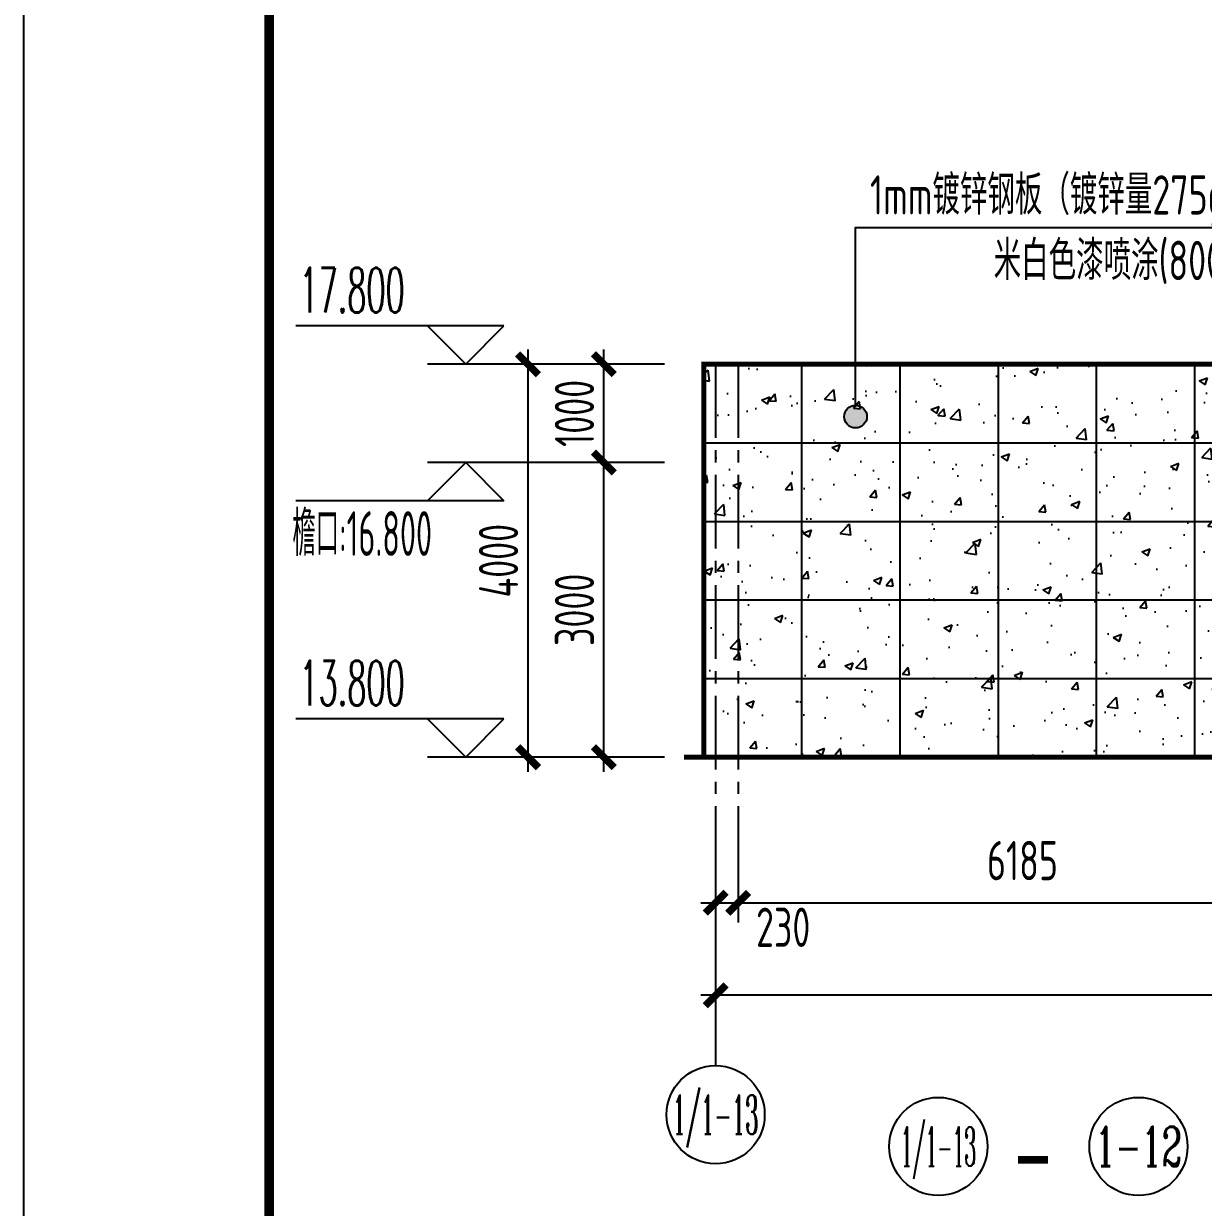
# Model space of a CAD drawing. Extents: x 670693 to 730093, y 227832 to 493926.
# Drawn here: x 670693 to 682709, y 291843 to 303893 of the extents above; entities that cross this region are included whole.
import ezdxf
from ezdxf.enums import TextEntityAlignment as Align

# ---------------------------------------------------------------- set-up
doc = ezdxf.new("R2010")
doc.units = 0
doc.header["$LTSCALE"] = 1000
doc.linetypes.add('30', pattern=[0])
doc.linetypes.add('CENTER2', pattern=[1.125, 0.75, -0.125, 0.125, -0.125])
doc.layers.get('0').update_dxf_attribs({"linetype": 'CONTINUOUS'})
doc.layers.get('Defpoints').update_dxf_attribs({"linetype": 'CONTINUOUS'})
for name, color, linetype in [('0-标高', 7, 'CONTINUOUS'), ('0-石材', 11, 'CONTINUOUS'), ('AXIS', 253, '30'), ('AXIS_NUM', 7, 'CONTINUOUS'), ('DIM', 3, 'CONTINUOUS'), ('HATCH', 254, 'CONTINUOUS'), ('PUB_TEXT', 7, 'CONTINUOUS'), ('PUB_TITLE', 4, 'CONTINUOUS'), ('SURFACE', 6, 'CONTINUOUS'), ('梁原位标注竖向', 7, 'CONTINUOUS')]:
    doc.layers.add(name, color=color, linetype=linetype)
doc.styles.add('TESSDREN', font='tssdeng.shx', dxfattribs={"width": 0.8, "bigfont": 'tssdchn.shx'})
doc.styles.add('TSSD_Axis', font='Complex.shx', dxfattribs={"width": 0.7, "bigfont": 'hztxt.shx'})
doc.styles.add('TSSD_Dimension', font='Tssdeng.shx', dxfattribs={"width": 0.7, "bigfont": 'hztxt.shx'})
doc.styles.add('标注文字2', font='romans.shx', dxfattribs={"width": 0.5, "bigfont": '@@@chinese.shx'})
doc.styles.add('黑体', font='simhei.ttf')
doc.dimstyles.new('TSSD_100_100$0', dxfattribs={"dimtxt": 300, "dimasz": 100, "dimexe": 100, "dimexo": 300, "dimgap": 100, "dimtad": 1, "dimdec": 0, "dimzin": 0, "dimdsep": 46, "dimtxsty": 'TSSD_Dimension', "dimblk": 'ARCHTICK', "dimcen": 0, "dimdle": 100, "dimclrd": 3, "dimclre": 3, "dimclrt": 7, "dimazin": 0, "dimtfac": 1, "dimtdec": 0, "dimtix": 1, "dimtmove": 2, "dimatfit": 3, "dimldrblk": 'ARCHTICK', "dimfxl": 1, "dimtolj": 1, "dimtzin": 0, "dimarcsym": 0})

# ---------------------------------------------------------------- blocks, each defined once
blk = doc.blocks.new('_ArchTick')
at = {"color": 0, "linetype": 'ByBlock', "const_width": 0.5}
blk.add_lwpolyline([(-0.707, -0.707), (0.707, 0.707)], dxfattribs=at)
blk = doc.blocks.new('*D23')
at = {"layer": 'Defpoints', "color": 0, "transparency": 16777216}
for p in [(677741, 296045), (690341, 296045), (677741, 294002)]:
    blk.add_point(p, dxfattribs=at)
at = {"layer": 'DIM', "color": 3, "lineweight": -2, "transparency": 16777216}
for p, q in [((677741, 295645), (677741, 293802)), ((690341, 295645), (690341, 293802)), ((690491, 294002), (677591, 294002))]:
    blk.add_line(p, q, dxfattribs=at)
at = {"layer": 'DIM', "color": 3, "lineweight": -2, "transparency": 16777216, "xscale": 150, "yscale": 150, "zscale": 150, "rotation": 180}
blk.add_blockref('_ArchTick', (677741, 294002), dxfattribs=at)
at = {"layer": 'DIM', "color": 3, "lineweight": -2, "transparency": 16777216, "xscale": 150, "yscale": 150, "zscale": 150}
blk.add_blockref('_ArchTick', (690341, 294002), dxfattribs=at)
at = {"layer": 'DIM', "color": 7, "transparency": 16777216, "insert": (684041, 294302), "char_height": 400, "attachment_point": 5, "style": 'TSSD_Dimension'}
blk.add_mtext('\\A1;12600', dxfattribs=at)
blk = doc.blocks.new('ts_axno')
at = {"color": 0, "linetype": 'ByBlock', "lineweight": -2}
blk.add_circle((0, 0), 0.5, dxfattribs=at)
at = {"color": 0, "linetype": 'ByBlock', "lineweight": -2, "style": 'TSSD_Axis', "width": 0.7}
blk.add_attdef('A', text='', height=0.6, dxfattribs=at).set_placement((0, 0), align=Align.MIDDLE_CENTER)
blk = doc.blocks.new('*D24')
at = {"layer": 'Defpoints', "color": 0, "transparency": 16777216}
for p in [(677741, 296017), (677971, 296017), (677971, 294944)]:
    blk.add_point(p, dxfattribs=at)
at = {"layer": 'DIM', "color": 3, "lineweight": -2, "transparency": 16777216}
for p, q in [((677741, 295617), (677741, 294744)), ((677971, 295617), (677971, 294744)), ((677591, 294944), (678121, 294944))]:
    blk.add_line(p, q, dxfattribs=at)
at = {"layer": 'DIM', "color": 3, "lineweight": -2, "transparency": 16777216, "xscale": 150, "yscale": 150, "zscale": 150, "rotation": 180}
blk.add_blockref('_ArchTick', (677741, 294944), dxfattribs=at)
at = {"layer": 'DIM', "color": 3, "lineweight": -2, "transparency": 16777216, "xscale": 150, "yscale": 150, "zscale": 150}
blk.add_blockref('_ArchTick', (677971, 294944), dxfattribs=at)
at = {"layer": 'DIM', "color": 7, "transparency": 16777216, "insert": (678429, 294694), "char_height": 400, "attachment_point": 5, "style": 'TSSD_Dimension'}
blk.add_mtext('\\A1;230', dxfattribs=at)
blk = doc.blocks.new('*D26')
at = {"layer": 'Defpoints', "color": 0, "transparency": 16777216}
for p in [(677971, 296017), (684156, 296017), (684156, 294944)]:
    blk.add_point(p, dxfattribs=at)
at = {"layer": 'DIM', "color": 3, "lineweight": -2, "transparency": 16777216}
for p, q in [((677971, 295617), (677971, 294744)), ((684156, 295617), (684156, 294744)), ((677821, 294944), (684306, 294944))]:
    blk.add_line(p, q, dxfattribs=at)
at = {"layer": 'DIM', "color": 3, "lineweight": -2, "transparency": 16777216, "xscale": 150, "yscale": 150, "zscale": 150, "rotation": 180}
blk.add_blockref('_ArchTick', (677971, 294944), dxfattribs=at)
at = {"layer": 'DIM', "color": 3, "lineweight": -2, "transparency": 16777216, "xscale": 150, "yscale": 150, "zscale": 150}
blk.add_blockref('_ArchTick', (684156, 294944), dxfattribs=at)
at = {"layer": 'DIM', "color": 7, "transparency": 16777216, "insert": (680867, 295373), "char_height": 400, "attachment_point": 5, "style": 'TSSD_Dimension'}
blk.add_mtext('\\A1;6185', dxfattribs=at)
blk = doc.blocks.new('*D27')
at = {"layer": 'Defpoints', "color": 0, "transparency": 16777216}
for p in [(676603, 299426), (677621, 299426), (677621, 296426)]:
    blk.add_point(p, dxfattribs=at)
at = {"layer": 'DIM', "color": 3, "lineweight": -2, "transparency": 16777216}
for p, q in [((676603, 296276), (676603, 299576)), ((677221, 299426), (676403, 299426)), ((677221, 296426), (676403, 296426))]:
    blk.add_line(p, q, dxfattribs=at)
at = {"layer": 'DIM', "color": 3, "lineweight": -2, "transparency": 16777216, "xscale": 150, "yscale": 150, "zscale": 150}
for p, rotation in [((676603, 299426), 90), ((676603, 296426), 270)]:
    blk.add_blockref('_ArchTick', p, dxfattribs=dict(at, rotation=rotation))
at = {"layer": 'DIM', "color": 7, "transparency": 16777216, "insert": (676303, 297926), "char_height": 400, "attachment_point": 5, "rotation": 90, "style": 'TSSD_Dimension'}
blk.add_mtext('\\A1;3000', dxfattribs=at)
blk = doc.blocks.new('*D28')
at = {"layer": 'Defpoints', "color": 0, "transparency": 16777216}
for p in [(676603, 300426), (677621, 300426), (677621, 299426)]:
    blk.add_point(p, dxfattribs=at)
at = {"layer": 'DIM', "color": 3, "lineweight": -2, "transparency": 16777216}
for p, q in [((676603, 299276), (676603, 300576)), ((677221, 300426), (676403, 300426)), ((677221, 299426), (676403, 299426))]:
    blk.add_line(p, q, dxfattribs=at)
at = {"layer": 'DIM', "color": 3, "lineweight": -2, "transparency": 16777216, "xscale": 150, "yscale": 150, "zscale": 150}
for p, rotation in [((676603, 300426), 90), ((676603, 299426), 270)]:
    blk.add_blockref('_ArchTick', p, dxfattribs=dict(at, rotation=rotation))
at = {"layer": 'DIM', "color": 7, "transparency": 16777216, "insert": (676303, 299926), "char_height": 400, "attachment_point": 5, "rotation": 90, "style": 'TSSD_Dimension'}
blk.add_mtext('\\A1;1000', dxfattribs=at)
blk = doc.blocks.new('*D29')
at = {"layer": 'Defpoints', "color": 0, "transparency": 16777216}
for p in [(675830, 300426), (677621, 300426), (677621, 296426)]:
    blk.add_point(p, dxfattribs=at)
at = {"layer": 'DIM', "color": 3, "lineweight": -2, "transparency": 16777216}
for p, q in [((675830, 296276), (675830, 300576)), ((677221, 300426), (675630, 300426)), ((677221, 296426), (675630, 296426))]:
    blk.add_line(p, q, dxfattribs=at)
at = {"layer": 'DIM', "color": 3, "lineweight": -2, "transparency": 16777216, "xscale": 150, "yscale": 150, "zscale": 150}
for p, rotation in [((675830, 300426), 90), ((675830, 296426), 270)]:
    blk.add_blockref('_ArchTick', p, dxfattribs=dict(at, rotation=rotation))
at = {"layer": 'DIM', "color": 7, "transparency": 16777216, "insert": (675530, 298426), "char_height": 400, "attachment_point": 5, "rotation": 90, "style": 'TSSD_Dimension'}
blk.add_mtext('\\A1;4000', dxfattribs=at)

msp = doc.modelspace()

# ---------------------------------------------------------------- hatches: boundary and pattern name
h = msp.add_hatch(color=4)
edge = h.paths.add_edge_path()
edge.add_arc((679166.5, 299892.8), 115.7, 0, 360)
at = {"layer": 'HATCH'}
h = msp.add_hatch(dxfattribs=at)
h.set_pattern_fill('CONCRETE', color=8, scale=120, style=0)
h.set_pattern_definition([(50, (-555160, -32512.56), (860.7122, -75.30256), [90, -990]), (355, (-555160, -32512.6), (-166.5016, 902.63056), [72, -792]), (100.4514, (-555088.3, -32518.8), (694.21126, 827.32745), [76.4882, -841.37053]), (46.1842, (-555160, -32272.6), (1280.6893, -198.6228), [135, -1485]), (96.6356, (-555053.3, -32289.1), (1121.5952, 1168.9414), [114.7323, -1262.0556]), (351.1842, (-555160, -32272.6), (1121.5943, 1168.9423), [108, -1188]), (21, (-555040, -32332.56), (716.28846, -483.14267), [90, -990]), (326, (-555040, -32332.6), (291.9784, 870.18005), [72, -792]), (71.4514, (-554980.3, -32372.8), (1008.26715, 387.0366), [76.4882, -841.37053]), (37.5, (-555160.03, -32512.56), (14.59183, 399.472625), [0, -782.4, 0, -804, 0, -795]), (7.5, (-555160.03, -32512.56), (315.68344, 473.29405), [0, -458.4, 0, -764.4, 0, -303]), (327.5, (-555427.63, -32512.56), (640.58692, -27.06585), [0, -300, 0, -936, 0, -1242]), (317.5, (-555547.63, -32512.56), (699.8234, 120.12598), [0, -390, 0, -621.6, 0, -882])])
h.paths.add_polyline_path([(677620.9, 300426.1), (690690.6, 300426.1), (690690.6, 296426.1), (677620.9, 296426.1)])

# ---------------------------------------------------------------- linework, layer by layer
at = {"color": 4}
msp.add_line((677620.9, 300426.1), (690690.6, 300426.1), dxfattribs=at)
msp.add_lwpolyline([(679166.5, 300008.6), (679166.5, 301816.5), (686775, 301816.5)], dxfattribs=at)
msp.add_circle((679166.5, 299892.8), 115.7, dxfattribs=at)
at = {"layer": '0-标高', "color": 133}
for p, q in [((675585, 300816.1), (673466.5, 300816.1)), ((675195, 300426.1), (674805, 300816.1)), ((675195, 300426.1), (675585, 300816.1)), ((676105, 300426.1), (674805, 300426.1)), ((676821, 299426.1), (674805, 299426.1)), ((675195, 299426.1), (674805, 299036.1)), ((675195, 299426.1), (675585, 299036.1)), ((675585, 299036.1), (673466.5, 299036.1)), ((675585, 296816.1), (673466.5, 296816.1)), ((675195, 296426.1), (674805, 296816.1)), ((675195, 296426.1), (675585, 296816.1)), ((676105, 296426.1), (674805, 296426.1))]:
    msp.add_line(p, q, dxfattribs=at)
at = {"layer": '0-石材'}
for p, q in [((678620.9, 296426.1), (678620.9, 300426.1)), ((679620.9, 296426.1), (679620.9, 300426.1)), ((680620.9, 296426.1), (680620.9, 300426.1)), ((681620.9, 296426.1), (681620.9, 300426.1)), ((682620.9, 296426.1), (682620.9, 300426.1)), ((677620.9, 299626.1), (690690.6, 299626.1)), ((677620.9, 298826.1), (690690.6, 298826.1)), ((677620.9, 298026.1), (690690.6, 298026.1)), ((677620.9, 297226.1), (690690.6, 297226.1))]:
    msp.add_line(p, q, dxfattribs=at)
at = {"layer": 'AXIS', "linetype": 'CENTER2'}
for p, q in [((677740.6, 300426.1), (677740.6, 295617.1)), ((677970.6, 300426.1), (677970.6, 295617.1))]:
    msp.add_line(p, q, dxfattribs=at)
at = {"layer": 'AXIS', "color": 3, "linetype": 'ByBlock'}
msp.add_line((677740.6, 295114.4), (677740.6, 293286.6), dxfattribs=at)
at = {"layer": 'PUB_TITLE'}
msp.add_lwpolyline([(670692.5, 275155.5), (730092.5, 275155.5), (730092.5, 317155.5), (670692.5, 317155.5)], close=True, dxfattribs=at)
at = {"layer": 'PUB_TITLE', "const_width": 100}
msp.add_lwpolyline([(673192.5, 276155.5), (729092.5, 276155.5), (729092.5, 316155.5), (673192.5, 316155.5)], close=True, dxfattribs=at)
at = {"layer": 'SURFACE', "const_width": 50}
for points in [[(677620.9, 296426.1), (677620.9, 300426.1), (690690.6, 300426.1), (690690.6, 296426.1)], [(677419.8, 296426.1), (691065.6, 296426.1)]]:
    msp.add_lwpolyline(points, dxfattribs=at)

# ---------------------------------------------------------------- block references
at = {"layer": 'AXIS_NUM'}
ref = msp.add_blockref('ts_axno', (677740.6, 292786.6), dxfattribs=dict(at, xscale=1000, yscale=1000, zscale=1000))
ref.add_attrib('8', '1/1-13', dxfattribs={"height": 400, "style": 'TSSD_Axis', "width": 0.4}).set_placement((677740.6, 292786.6), align=Align.MIDDLE_CENTER)
ref = msp.add_blockref('ts_axno', (680009.6, 292462.9), dxfattribs=dict(at, xscale=1000, yscale=1000, zscale=1000))
ref.add_attrib('8', '1/1-13', dxfattribs={"height": 400, "style": 'TSSD_Axis', "width": 0.35}).set_placement((680009.6, 292462.9), align=Align.MIDDLE_CENTER)
ref = msp.add_blockref('ts_axno', (682048.2, 292462.9), dxfattribs=dict(at, xscale=1000, yscale=1000, zscale=1000))
ref.add_attrib('8', '1-12', dxfattribs={"height": 400, "style": 'TSSD_Axis', "width": 0.6}).set_placement((682048.2, 292462.9), align=Align.MIDDLE_CENTER)

# ---------------------------------------------------------------- texts
at = {"layer": 'PUB_TEXT', "color": 133}
for s, style, width, p in [('17.800', '标注文字2', 0.5, (673501.4, 300952.6)), ('檐口:16.800', 'TESSDREN', 0.55, (673429.4, 298475)), ('13.800', '标注文字2', 0.5, (673501.4, 296952.6))]:
    msp.add_text(s, height=455, dxfattribs=dict(at, style=style, width=width)).set_placement(p)
at = {"layer": 'PUB_TEXT', "style": '黑体'}
msp.add_text('-', height=788.6, dxfattribs=at).set_placement((680705.5, 292022.7))
at = {"layer": '梁原位标注竖向', "style": 'TSSD_Dimension', "width": 0.7}
for s, p in [('1mm镀锌钢板（镀锌量275g/m\x8c2\x8d,钢板材质：Q235B）', (679313.5, 301949.8)), ('米白色漆喷涂(800X1000)', (680573.2, 301282.5))]:
    msp.add_text(s, height=400, rotation=360, dxfattribs=at).set_placement(p)

# ---------------------------------------------------------------- dimensions: what is measured, and where the dimension line sits
at = {"layer": 'DIM'}
for base, p1, p2, angle, picture, middle in [((675829.7, 300426.1), (677620.9, 296426.1), (677620.9, 300426.1), 90, '*D29', (675529.7, 298426.1)), ((676603.3, 300426.1), (677620.9, 299426.1), (677620.9, 300426.1), 90, '*D28', (676303.3, 299926.1)), ((676603.3, 299426.1), (677620.9, 296426.1), (677620.9, 299426.1), 90, '*D27', (676303.3, 297926.1)), ((677740.6, 294002), (690340.6, 296045.2), (677740.6, 296045.2), 180, '*D23', (684040.6, 294302))]:
    dim = msp.add_linear_dim(base=base, p1=p1, p2=p2, angle=angle, dimstyle='TSSD_100_100$0', override={"dimtxt": 400, "dimasz": 150, "dimexe": 200, "dimexo": 400, "dimdle": 150}, dxfattribs=at)
    dim.commit()
    dim.dimension.update_dxf_attribs({"geometry": picture, "text_midpoint": middle})
for base, p1, p2, picture, middle in [((677970.6, 294944.3), (677740.6, 296017.1), (677970.6, 296017.1), '*D24', (678428.8, 294694.3)), ((684155.6, 294944.3), (677970.6, 296017.1), (684155.6, 296017.1), '*D26', (680867.4, 295372.6))]:
    dim = msp.add_linear_dim(base=base, p1=p1, p2=p2, dimstyle='TSSD_100_100$0', override={"dimtxt": 400, "dimasz": 150, "dimexe": 200, "dimexo": 400, "dimdle": 150}, dxfattribs=at)
    dim.commit()
    dim.dimension.update_dxf_attribs({"geometry": picture, "text_midpoint": middle, "dimtype": 128})

doc.saveas('drawing.dxf')
